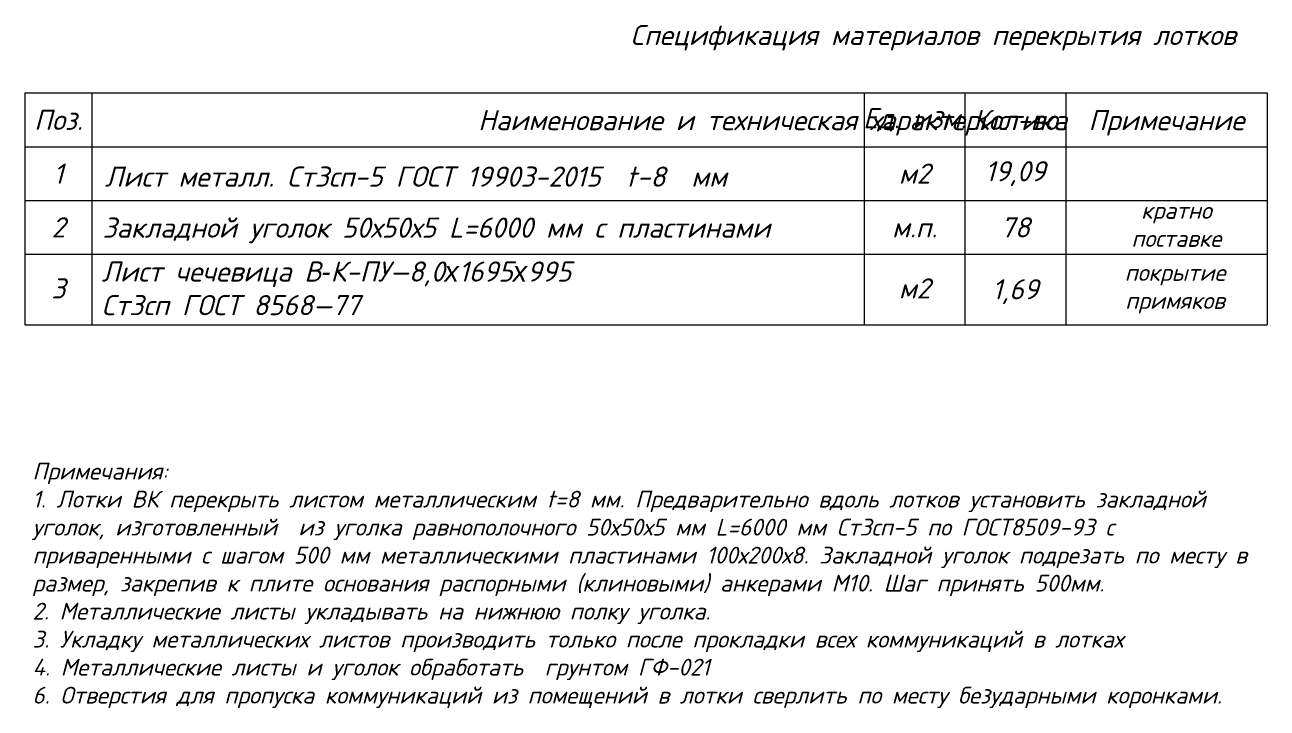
# Model space of a CAD drawing. Header units: millimetres. Extents: x 2559584 to 2748503, y -688364 to -611007.
# Drawn here: x 2694001 to 2712501, y -688364 to -678195 of the extents above; entities that cross this region are included whole.
import ezdxf

# ---------------------------------------------------------------- set-up
doc = ezdxf.new("R2010")
doc.units = ezdxf.units.MM
doc.header["$LTSCALE"] = 50
doc.layers.add('_0_ РЕЗУЛЬТАТЫ РАСЧЕТА СПЕЦИФИКАЦИЙ', color=7, linetype='Continuous')
doc.styles.add('PDF ISOCPEUR Italic', font='isocpeui.ttf')

msp = doc.modelspace()

# ---------------------------------------------------------------- linework, layer by layer
at = {"color": 7, "linetype": 'Continuous', "lineweight": 0}
for p, q in [((2694000.9, -679208.5), (2712500.9, -679208.5)), ((2694000.9, -679208.5), (2694000.9, -682658.1)), ((2695000.9, -679208.5), (2695000.9, -682658.1)), ((2706500.9, -679208.5), (2706500.9, -682658.1)), ((2708000.9, -679208.5), (2708000.9, -682658.1)), ((2709500.9, -679208.5), (2709500.9, -682658.1)), ((2712500.9, -679208.5), (2712500.9, -682658.1)), ((2694000.9, -680008.5), (2712500.9, -680008.5)), ((2694000.9, -680808.5), (2712500.9, -680808.5)), ((2694000.9, -681608.5), (2712500.9, -681608.5)), ((2694000.9, -681608.5), (2712500.9, -681608.5)), ((2694000.9, -682658.1), (2712500.9, -682658.1))]:
    msp.add_line(p, q, dxfattribs=at)

# ---------------------------------------------------------------- texts
at = {"color": 7, "linetype": 'Continuous', "lineweight": 0, "char_height": 300, "style": 'PDF ISOCPEUR Italic'}
for s, insert, attachment_point in [('\\A1;\\pxqc;Спецификация материалов перекрытия лотков', (2703019.7, -678386.9), 4), ('\\A1;\\pxqc;Поз.', (2694500.9, -679608.5), 5), ('\\A1;\\pxqc;Наименование и техническая характеристика', (2700750.9, -679653.4), 4), ('\\A1;\\pxqc;Ед. изм.', (2707250.9, -679608.5), 5), ('\\A1;\\pxqc;Кол-во', (2708750.9, -679608.5), 5), ('\\A1;\\pxqc;Примечание', (2711000.9, -679653.4), 5), ('\\A1;\\pxqc;1', (2694500.9, -680408.5), 5), ('\\A1;\\pxqc;м2', (2707250.9, -680408.5), 5), ('\\A1;\\pxqc;2', (2694500.9, -681208.5), 5), ('\\A1;м.п.', (2707250.9, -681208.5), 5), ('\\A1;\\pxqc;3', (2694500.9, -682116.7), 5), ('\\A1;м2', (2707250.9, -682116.7), 5)]:
    msp.add_mtext(s, dxfattribs=dict(at, insert=insert, attachment_point=attachment_point))
at = {"color": 7, "linetype": 'Continuous', "lineweight": 0, "style": 'PDF ISOCPEUR Italic'}
for s, insert, char_height, width, attachment_point in [('\\A1;\\pxql; Лист металл. Ст3сп-5 ГОСТ 19903-2015  t-8  мм ', (2695000.9, -680453.4), 300, 11262.926, 4), ('\\A1;\\pxql;Закладной уголок 50х50х5 L=6000 мм с пластинами', (2695156.5, -681253.4), 300, 11188.685, 4), ('\\A1;\\pxql;Лист чечевица В{\\fArial|b0|i1|c204|p34;-}К-ПУ—8,0{\\fArial|b0|i1|c204|p34;х}1695{\\fArial|b0|i1|c204|p34;х}995 \\PСт3сп ГОСТ 8568—77', (2695143.9, -682116.2), 300, 11470.673, 4), ('\\A1;\\pxql;Примечания:\\P1. Лотки ВК перекрыть листом металлическим t=8 мм. Предварительно вдоль лотков установить закладной уголок, изготовленный  из уголка равнополочного 50х50х5 мм L=6000 мм Ст3сп-5 по ГОСТ8509-93 с приваренными с шагом 500 мм металлическими пластинами 100х200х8. Закладной уголок подрезать по месту в размер, закрепив к плите основания распорными (клиновыми) анкерами М10. Шаг принять 500мм. \\P2. Металлические листы укладывать на нижнюю полку уголка.\\P3. Укладку металлических листов производить только после прокладки всех коммуникаций в лотках\\P4. Металлические листы и уголок обработать  грунтом ГФ-021\\P6. Отверстия для пропуска коммуникаций из помещений в лотки сверлить по месту безударными коронками.', (2694113.4, -688363.8), 250, 18500, 7)]:
    msp.add_mtext(s, dxfattribs=dict(at, insert=insert, char_height=char_height, width=width, attachment_point=attachment_point))
at = {"layer": '_0_ РЕЗУЛЬТАТЫ РАСЧЕТА СПЕЦИФИКАЦИЙ', "color": 7, "linetype": 'Continuous', "lineweight": 0, "attachment_point": 5, "style": 'PDF ISOCPEUR Italic'}
for s, insert, char_height, width in [('\\A1;\\pxqc;19,09', (2708750.9, -680408.5), 300, 950.137), ('\\A1;\\pxqc;покрытие \\Pпримяков', (2711128.7, -682122.7), 250, 1446.32)]:
    msp.add_mtext(s, dxfattribs=dict(at, insert=insert, char_height=char_height, width=width))
for s, insert, char_height in [('\\A1;\\pxqc;кратно \\Pпоставке', (2711148.4, -681165.3), 250), ('\\A1;\\pxqc;78', (2708750.9, -681208.5), 300), ('\\A1;\\pxqc;1,69', (2708750.9, -682165.1), 300)]:
    msp.add_mtext(s, dxfattribs=dict(at, insert=insert, char_height=char_height))

doc.saveas('drawing.dxf')
